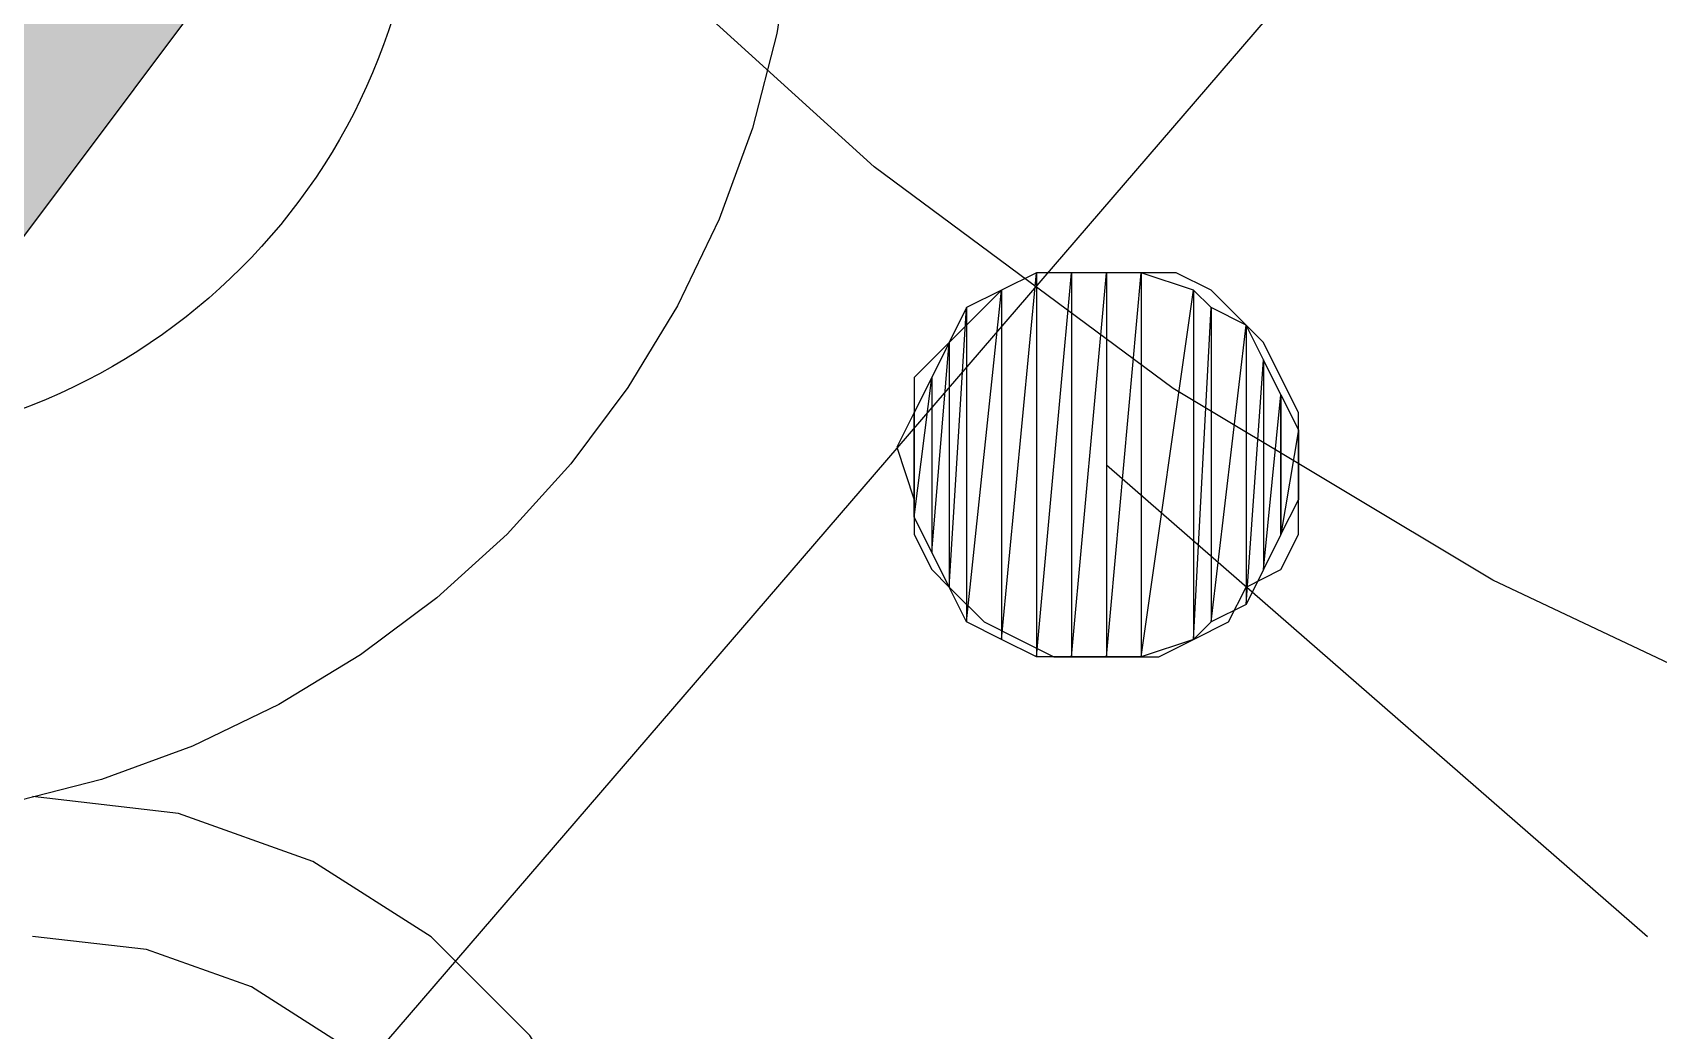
# Model space of a CAD drawing. Header units: metres. Extents: x 1 to 213, y 1 to 147.
# Drawn here: x 60.581 to 61.566, y 103.099 to 103.703 of the extents above; entities that cross this region are included whole.
import ezdxf

# ---------------------------------------------------------------- set-up
doc = ezdxf.new("R2010")
doc.units = ezdxf.units.M
doc.linetypes.add('DASHED', pattern=[1.524, 1.27, -0.254])
for name, color, linetype in [('00-BASE-ARQUITECTURA', 8, 'Continuous'), ('PJ-ARBUSTOS', 82, 'Continuous'), ('PJ-COPA-ADULTA', 8, 'DASHED'), ('PJ-GRAVILLA', 42, 'Continuous'), ('PJ-LIMITE-JARDIN', 7, 'Continuous'), ('PJ-PROTEGIDO', 30, 'DASHED'), ('PJ-RIEGO-SECTORES', 5, 'Continuous')]:
    doc.layers.add(name, color=color, linetype=linetype)

# ---------------------------------------------------------------- blocks, each defined once
blk = doc.blocks.new('PJ_FL')
for radius in [0.372, 0.04]:
    blk.add_circle((0, 0), radius)
at = {"flags": 1}
for tag, p, height in [('CODIGO', (0.15, 0.15), 0.2), ('ESPECIE', (0.15, -0.1), 0.15), ('ZONA', (0.15, -0.3), 0.15)]:
    blk.add_attdef(tag, p, '', height=height, dxfattribs=at)

msp = doc.modelspace()

# ---------------------------------------------------------------- hatches: boundary and pattern name
at = {"layer": 'PJ-GRAVILLA'}
h = msp.add_hatch(dxfattribs=at)
h.set_pattern_fill('GRAVEL', scale=0.03)
h.paths.add_polyline_path([(68.43885, 110.15481), (75.31802, 110.15481), (75.36211, 107.90585), (75.18573, 107.81765), (65.17566, 107.86175), (64.73469, 107.68536), (64.42601, 107.77356), (63.54407, 107.1562), (63.059, 106.58293), (62.75032, 106.84752), (62.35344, 106.84752), (61.73608, 106.23015), (60.72184, 104.95134), (60.76594, 104.59856), (61.07462, 104.24578), (60.41316, 103.36384), (59.97219, 102.52599), (60.06039, 102.08502), (59.97219, 90.57565), (60.41316, 89.16454), (59.57532, 89.07634), (59.35483, 89.25273), (59.26664, 89.87009), (59.13435, 90.04648), (59.13435, 101.02669), (59.44303, 102.79057), (60.01629, 104.42217), (61.25101, 106.40654), (63.10309, 108.21453), (64.99927, 109.31696), (65.92531, 109.58154), (66.1458, 109.75793), (68.43885, 110.15481)])

# ---------------------------------------------------------------- linework, layer by layer
at = {"layer": '00-BASE-ARQUITECTURA'}
for points in [[(60.58603, 102.84878), (61.69728, 104.13994)], [(61.23161, 103.55786), (61.21044, 103.55786), (61.18928, 103.55786), (61.16811, 103.54728), (61.14695, 103.52611), (61.13636, 103.51553), (61.1152, 103.49436), (61.1152, 103.4732), (61.10462, 103.45203), (61.1152, 103.42028), (61.1152, 103.39912), (61.12578, 103.37795), (61.13636, 103.36736), (61.15753, 103.34619), (61.1787, 103.33561), (61.19986, 103.32503), (61.22103, 103.32503), (61.24219, 103.32503), (61.26336, 103.32503), (61.28453, 103.33561), (61.30569, 103.34619), (61.31627, 103.36736), (61.33744, 103.37795), (61.34803, 103.39912), (61.34803, 103.42028), (61.34803, 103.45203), (61.34803, 103.4732), (61.33744, 103.49436), (61.32686, 103.51553), (61.31627, 103.52611), (61.29511, 103.54728), (61.27394, 103.55786), (61.25278, 103.55786), (61.23161, 103.55786)], [(61.16811, 103.54728), (61.16811, 103.33561), (61.18928, 103.55786), (61.16811, 103.54728)], [(61.16811, 103.33561), (61.18928, 103.55786), (61.18928, 103.32503), (61.16811, 103.33561)], [(61.18928, 103.55786), (61.18928, 103.32503), (61.21044, 103.55786), (61.18928, 103.55786)], [(61.18928, 103.32503), (61.21044, 103.55786), (61.21044, 103.32503), (61.18928, 103.32503)], [(61.21044, 103.55786), (61.21044, 103.32503), (61.23161, 103.55786), (61.21044, 103.55786)], [(61.21044, 103.32503), (61.23161, 103.55786), (61.23161, 103.32503), (61.21044, 103.32503)], [(61.23161, 103.55786), (61.23161, 103.32503), (61.25278, 103.55786), (61.23161, 103.55786)], [(61.23161, 103.32503), (61.25278, 103.55786), (61.25278, 103.32503), (61.23161, 103.32503)], [(61.25278, 103.55786), (61.25278, 103.32503), (61.28453, 103.54728), (61.25278, 103.55786)], [(61.14695, 103.53669), (61.14695, 103.34619), (61.16811, 103.54728), (61.14695, 103.53669)], [(61.14695, 103.34619), (61.16811, 103.54728), (61.16811, 103.33561), (61.14695, 103.34619)], [(61.25278, 103.32503), (61.28453, 103.54728), (61.28453, 103.33561), (61.25278, 103.32503)], [(61.28453, 103.54728), (61.28453, 103.33561), (61.29511, 103.53669), (61.28453, 103.54728)], [(61.13636, 103.51553), (61.13636, 103.36736), (61.14695, 103.53669), (61.13636, 103.51553)], [(61.13636, 103.36736), (61.14695, 103.53669), (61.14695, 103.34619), (61.13636, 103.36736)], [(61.28453, 103.33561), (61.29511, 103.53669), (61.29511, 103.34619), (61.28453, 103.33561)], [(61.29511, 103.53669), (61.29511, 103.34619), (61.31627, 103.52611), (61.29511, 103.53669)], [(61.29511, 103.34619), (61.31627, 103.52611), (61.31627, 103.35677), (61.29511, 103.34619)], [(61.31627, 103.52611), (61.31627, 103.35677), (61.32686, 103.50495), (61.31627, 103.52611)], [(61.12578, 103.49436), (61.12578, 103.38853), (61.13636, 103.51553), (61.12578, 103.49436)], [(61.12578, 103.38853), (61.13636, 103.51553), (61.13636, 103.36736), (61.12578, 103.38853)], [(61.31627, 103.35677), (61.32686, 103.50495), (61.32686, 103.37795), (61.31627, 103.35677)], [(61.32686, 103.50495), (61.32686, 103.37795), (61.33744, 103.48378), (61.32686, 103.50495)], [(61.1152, 103.4732), (61.1152, 103.4097), (61.12578, 103.49436), (61.1152, 103.4732)], [(61.1152, 103.4097), (61.12578, 103.49436), (61.12578, 103.38853), (61.1152, 103.4097)], [(61.32686, 103.37795), (61.33744, 103.48378), (61.33744, 103.39912), (61.32686, 103.37795)], [(61.33744, 103.39912), (61.33744, 103.48378), (61.34803, 103.46261), (61.33744, 103.39912)], [(61.1152, 103.45203), (61.1152, 103.43087), (61.1152, 103.4732), (61.1152, 103.45203)], [(61.1152, 103.43087), (61.1152, 103.4732), (61.1152, 103.4097), (61.1152, 103.43087)], [(61.33744, 103.39912), (61.34803, 103.42028), (61.34803, 103.46261), (61.33744, 103.39912)], [(61.34803, 103.42028), (61.34803, 103.46261), (61.34803, 103.44145), (61.34803, 103.42028)], [(61.23161, 103.44145), (61.55969, 103.1557)], [(60.96703, 102.85407), (60.95683, 102.94265), (60.92776, 103.02395), (60.88216, 103.09568), (60.82234, 103.1555), (60.75062, 103.2011), (60.66931, 103.23016), (60.58074, 103.24036)], [(60.88236, 102.85407), (60.87439, 102.92323), (60.8517, 102.98672), (60.8161, 103.04272), (60.76939, 103.08943), (60.71338, 103.12504), (60.64989, 103.14773), (60.58074, 103.1557)]]:
    msp.add_lwpolyline(points, dxfattribs=at)
at = {"layer": 'PJ-COPA-ADULTA'}
msp.add_circle((60.44412, 103.82376), 0.6, dxfattribs=at)
at = {"layer": 'PJ-LIMITE-JARDIN'}
msp.add_lwpolyline([(75.18573, 107.81765), (65.17566, 107.86175), (64.73469, 107.68536), (64.42601, 107.77356), (63.54407, 107.1562), (63.059, 106.58293), (62.75032, 106.84752), (62.35344, 106.84752), (61.73608, 106.23015), (60.72184, 104.95134), (60.76594, 104.59856), (61.07462, 104.24578), (60.41316, 103.36384), (59.97219, 102.52599), (60.06039, 102.08502), (59.97219, 90.57565)], dxfattribs=at)
at = {"layer": 'PJ-PROTEGIDO'}
msp.add_lwpolyline([(62.05592, 103.70619), (62.0054, 103.62307), (61.99886, 103.6134), (61.97062, 103.57378), (61.73035, 103.25342), (61.66983, 103.27508), (61.66983, 103.27508), (61.46579, 103.37158), (61.27219, 103.48762), (61.0909, 103.62208), (60.92365, 103.77365)], dxfattribs=at)
at = {"layer": 'PJ-RIEGO-SECTORES'}
msp.add_lwpolyline([(75.18573, 107.81765), (65.17566, 107.86175), (64.73469, 107.68536), (64.42601, 107.77356), (63.54407, 107.1562), (63.059, 106.58293), (62.75032, 106.84752), (62.35344, 106.84752), (61.73608, 106.23015), (60.72184, 104.95134), (60.76594, 104.59856), (61.07462, 104.24578), (60.41316, 103.36384), (59.97219, 102.52599), (60.06039, 102.08502), (59.97219, 90.57565)], dxfattribs=at)

# ---------------------------------------------------------------- block references
at = {"layer": 'PJ-ARBUSTOS'}
msp.add_blockref('PJ_FL', (60.44412, 103.82376), dxfattribs=at)

doc.saveas('drawing.dxf')
